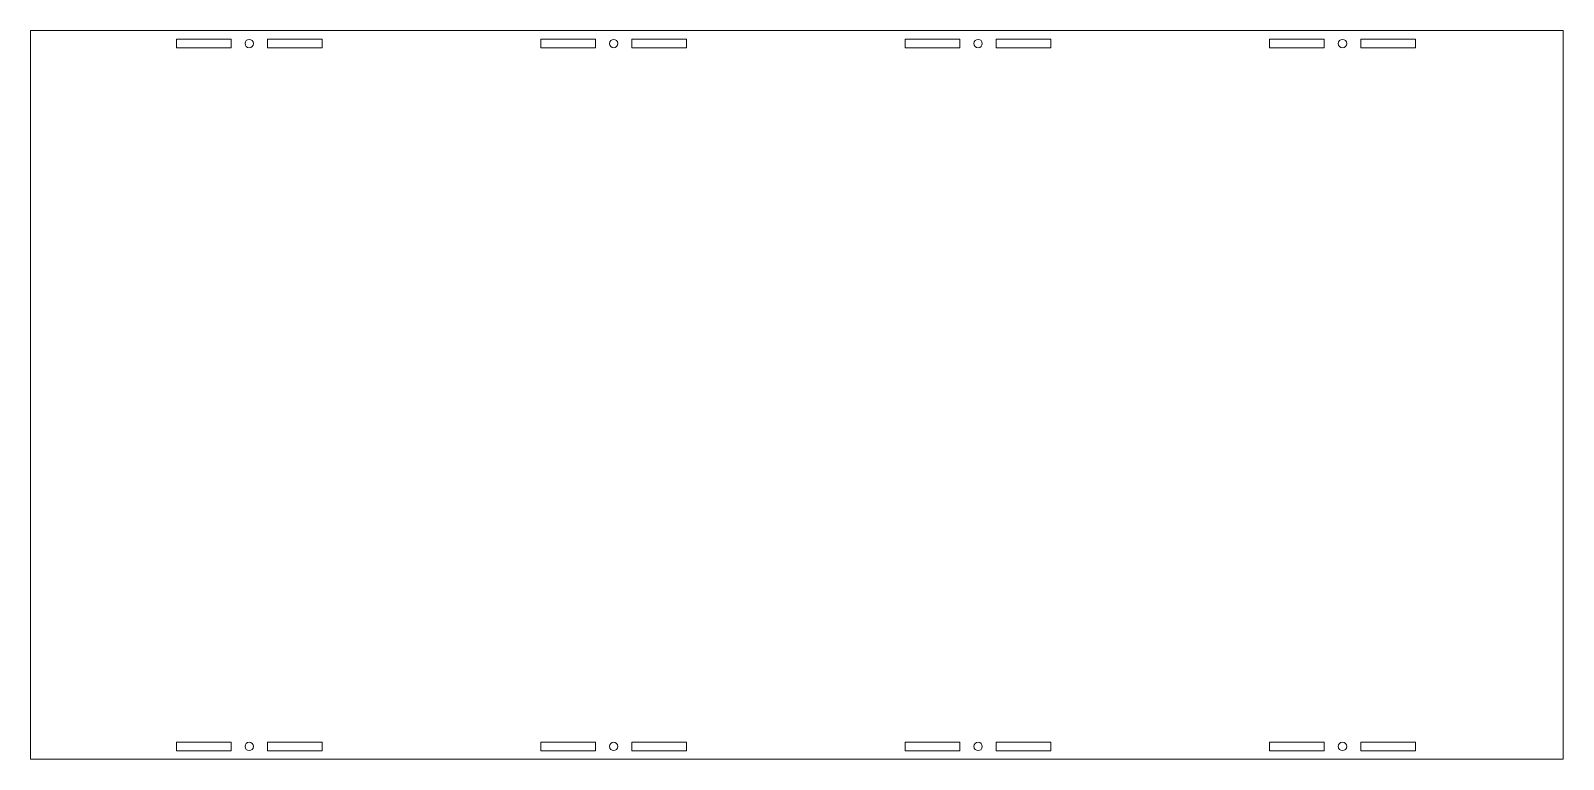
# Model space of a CAD drawing. Header units: inches. Extents: x 0.2 to 21.2, y 0.2 to 10.2.
import ezdxf

# ---------------------------------------------------------------- set-up
doc = ezdxf.new("R2010")
doc.units = ezdxf.units.IN
doc.header["$MEASUREMENT"] = 0

msp = doc.modelspace()

# ---------------------------------------------------------------- linework, layer by layer
at = {"color": 7, "linetype": 'Continuous', "lineweight": 15}
for p, q in [((0.16, 10.2), (21.19, 10.2)), ((0.16, 0.2), (0.16, 10.2)), ((21.19, 10.2), (21.19, 0.2)), ((2.16, 10.082), (2.91, 10.082)), ((2.16, 9.963), (2.16, 10.082)), ((2.91, 9.963), (2.16, 9.963)), ((2.91, 10.082), (2.91, 9.963)), ((3.41, 10.082), (4.16, 10.082)), ((3.41, 9.963), (3.41, 10.082)), ((4.16, 9.963), (3.41, 9.963)), ((4.16, 10.082), (4.16, 9.963)), ((7.16, 10.082), (7.91, 10.082)), ((7.16, 9.963), (7.16, 10.082)), ((7.91, 9.963), (7.16, 9.963)), ((7.91, 10.082), (7.91, 9.963)), ((8.41, 10.082), (9.16, 10.082)), ((8.41, 9.963), (8.41, 10.082)), ((9.16, 9.963), (8.41, 9.963)), ((9.16, 10.082), (9.16, 9.963)), ((12.16, 10.082), (12.91, 10.082)), ((12.16, 9.963), (12.16, 10.082)), ((12.91, 9.963), (12.16, 9.963)), ((12.91, 10.082), (12.91, 9.963)), ((13.41, 10.082), (14.16, 10.082)), ((13.41, 9.963), (13.41, 10.082)), ((14.16, 9.963), (13.41, 9.963)), ((14.16, 10.082), (14.16, 9.963)), ((17.16, 10.082), (17.91, 10.082)), ((17.16, 9.963), (17.16, 10.082)), ((17.91, 9.963), (17.16, 9.963)), ((17.91, 10.082), (17.91, 9.963)), ((18.41, 10.082), (19.16, 10.082)), ((18.41, 9.963), (18.41, 10.082)), ((19.16, 9.963), (18.41, 9.963)), ((19.16, 10.082), (19.16, 9.963)), ((2.16, 0.436), (2.91, 0.436)), ((2.16, 0.318), (2.16, 0.436)), ((2.91, 0.436), (2.91, 0.318)), ((3.41, 0.436), (4.16, 0.436)), ((3.41, 0.318), (3.41, 0.436)), ((4.16, 0.436), (4.16, 0.318)), ((7.16, 0.436), (7.91, 0.436)), ((7.16, 0.318), (7.16, 0.436)), ((7.91, 0.436), (7.91, 0.318)), ((8.41, 0.436), (9.16, 0.436)), ((8.41, 0.318), (8.41, 0.436)), ((9.16, 0.436), (9.16, 0.318)), ((12.16, 0.436), (12.91, 0.436)), ((12.16, 0.318), (12.16, 0.436)), ((12.91, 0.436), (12.91, 0.318)), ((13.41, 0.436), (14.16, 0.436)), ((13.41, 0.318), (13.41, 0.436)), ((14.16, 0.436), (14.16, 0.318)), ((17.16, 0.436), (17.91, 0.436)), ((17.16, 0.318), (17.16, 0.436)), ((17.91, 0.436), (17.91, 0.318)), ((18.41, 0.436), (19.16, 0.436)), ((18.41, 0.318), (18.41, 0.436)), ((19.16, 0.436), (19.16, 0.318)), ((2.91, 0.318), (2.16, 0.318)), ((4.16, 0.318), (3.41, 0.318)), ((7.91, 0.318), (7.16, 0.318)), ((9.16, 0.318), (8.41, 0.318)), ((12.91, 0.318), (12.16, 0.318)), ((14.16, 0.318), (13.41, 0.318)), ((17.91, 0.318), (17.16, 0.318)), ((19.16, 0.318), (18.41, 0.318)), ((21.19, 0.2), (0.16, 0.2))]:
    msp.add_line(p, q, dxfattribs=at)
for centre in [(3.16, 10.022), (8.16, 10.022), (13.16, 10.022), (18.16, 10.022), (3.16, 0.377), (8.16, 0.377), (13.16, 0.377), (18.16, 0.377)]:
    msp.add_circle(centre, 0.058, dxfattribs=at)

doc.saveas('drawing.dxf')
